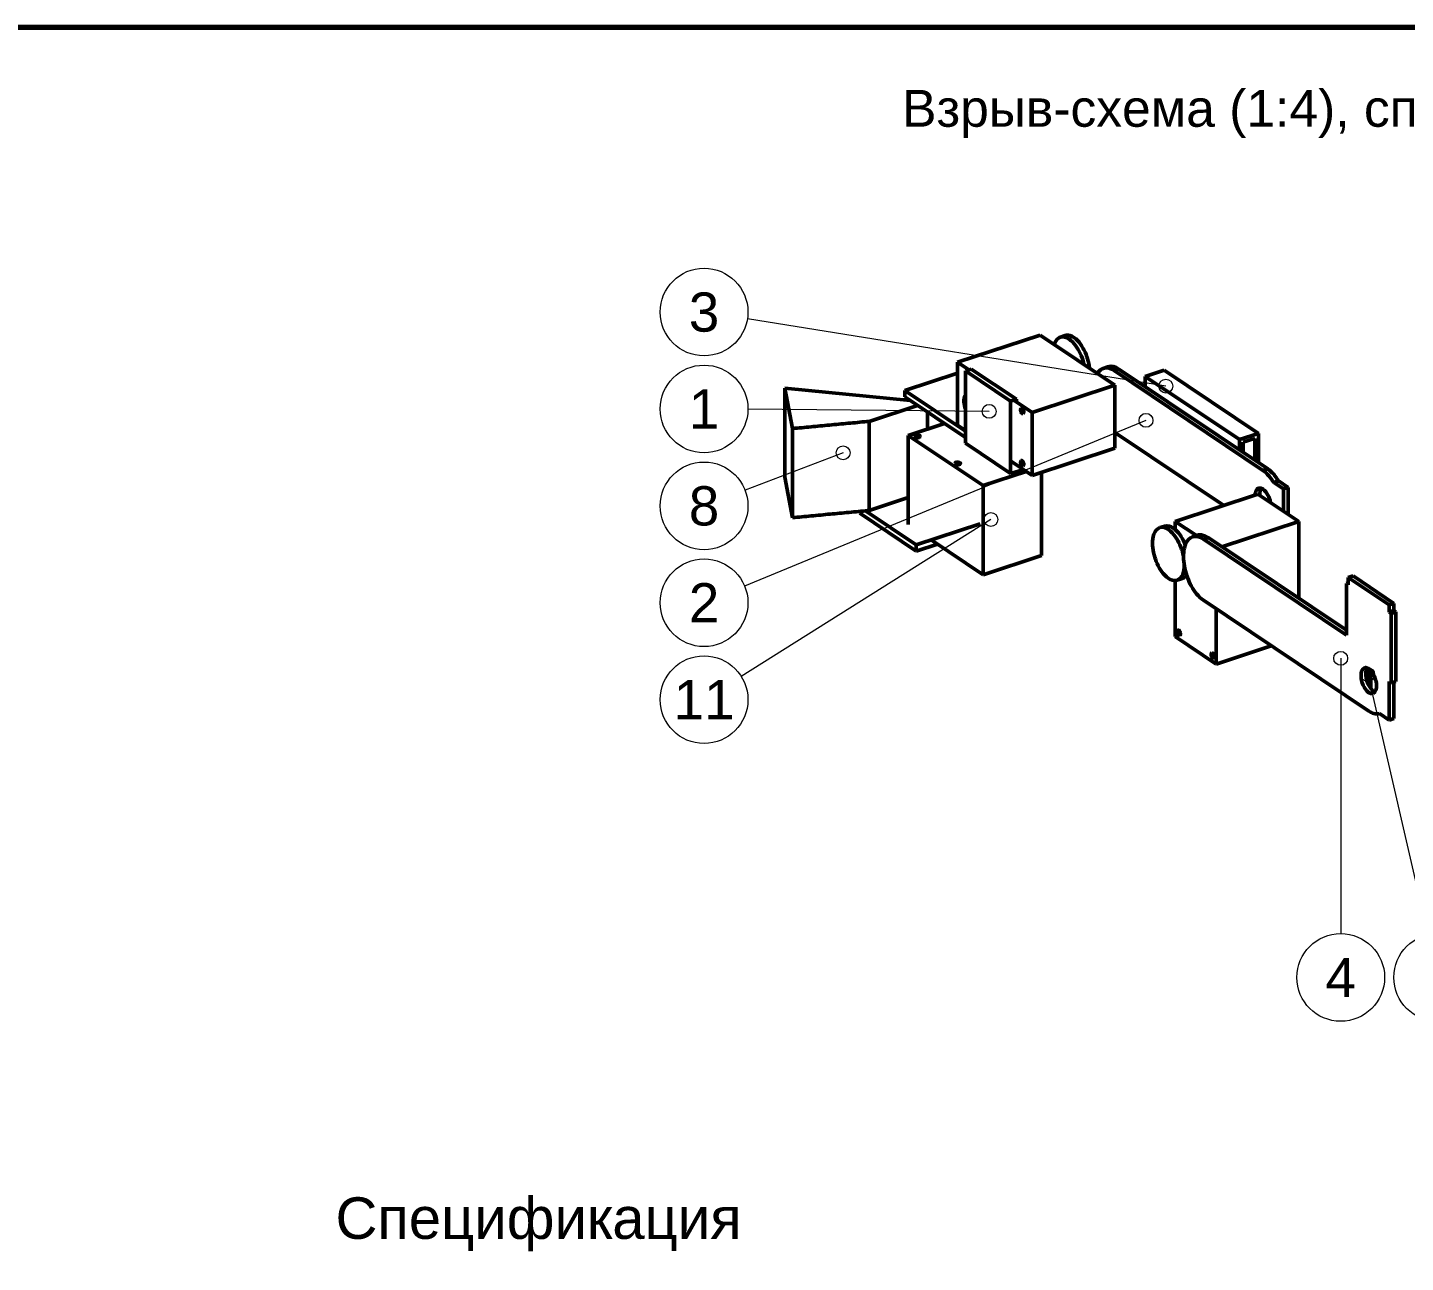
# Model space of a CAD drawing. Header units: millimetres. Extents: x 40 to 830, y 10 to 593.
# Drawn here: x 446.6 to 685.4, y 359.9 to 574 of the extents above; entities that cross this region are included whole.
import ezdxf
from ezdxf.enums import TextEntityAlignment as Align

# ---------------------------------------------------------------- set-up
doc = ezdxf.new("R2010")
doc.units = ezdxf.units.MM
doc.header["$LTSCALE"] = 2
for name, color, linetype, lineweight in [('КОНТУР', 7, 'Continuous', 50), ('РАЗМЕРЫ', 5, 'Continuous', 18), ('РАМКА', 7, 'Continuous', 70), ('ТЕКСТ', 7, 'Continuous', 25)]:
    doc.layers.add(name, color=color, linetype=linetype, lineweight=lineweight)
doc.styles.add('GOST', font='arial.ttf')

msp = doc.modelspace()

# ---------------------------------------------------------------- linework, layer by layer
at = {"layer": 'КОНТУР'}
for p, q in [((607.8, 515.97), (622.13, 520.68)), ((622.13, 520.68), (635.1, 511.99)), ((625.66, 520.33), (626.47, 520.6)), ((607.8, 505.06), (607.8, 515.97)), ((607.8, 515.97), (609.76, 514.65)), ((598.7, 511.07), (607.8, 514.07)), ((609.18, 514.46), (610.2, 514.8)), ((609.18, 514.46), (617.01, 509.21)), ((609.18, 501.92), (609.18, 514.46)), ((610.2, 514.8), (618.03, 509.55)), ((633.07, 514.92), (633.89, 515.19)), ((635.76, 514.79), (634.95, 514.52)), ((634.95, 514.52), (660.76, 497.22)), ((635.76, 514.79), (661.58, 497.48)), ((640.34, 513.53), (643.61, 514.61)), ((640.34, 511.73), (640.34, 513.53)), ((640.34, 513.53), (656.68, 502.57)), ((643.61, 514.61), (659.96, 503.65)), ((577.88, 511.5), (579.19, 504.48)), ((577.88, 511.5), (599.61, 509.36)), ((577.88, 496.04), (577.88, 511.5)), ((620.77, 507.27), (635.1, 511.99)), ((635.1, 501.07), (635.1, 511.99)), ((598.7, 509.97), (598.7, 511.07)), ((598.7, 511.07), (609.18, 504.05)), ((598.7, 509.97), (609.18, 502.94)), ((617.01, 509.21), (618.03, 509.55)), ((617.01, 496.67), (617.01, 509.21)), ((617.59, 509.41), (620.77, 507.27)), ((618.03, 509.11), (618.03, 509.55)), ((600.9, 508.49), (592.5, 505.73)), ((602.63, 504.4), (602.63, 507.34)), ((620.77, 496.36), (620.77, 507.27)), ((579.19, 504.48), (579.19, 489.03)), ((592.5, 505.73), (592.5, 490.28)), ((599.27, 503.29), (605.57, 505.36)), ((607.8, 505.06), (609.18, 504.13)), ((612.24, 494.6), (599.27, 503.29)), ((599.27, 487.84), (599.27, 503.29)), ((617.01, 496.67), (609.18, 501.92)), ((654, 491.15), (635.1, 503.82)), ((656.68, 502.57), (659.96, 503.65)), ((656.68, 500.77), (656.68, 502.57)), ((659.34, 502.78), (657.3, 502.11)), ((657.3, 500.35), (657.3, 502.11)), ((659.34, 498.98), (659.34, 502.78)), ((659.96, 498.57), (659.96, 503.65)), ((620.77, 496.36), (635.1, 501.07)), ((612.24, 494.6), (619.73, 497.06)), ((617.01, 498.88), (620.77, 496.36)), ((619.22, 497.4), (617.01, 496.67)), ((618.03, 498.11), (618.03, 498.19)), ((618.03, 498.11), (618.11, 498.14)), ((622.37, 482.47), (622.37, 496.89)), ((661.58, 497.48), (660.76, 497.22)), ((579.19, 489.03), (577.88, 496.04)), ((612.24, 479.15), (612.24, 494.6)), ((662.61, 495.14), (663.43, 495.41)), ((664.3, 494.01), (662.61, 495.14)), ((665.12, 494.27), (663.43, 495.41)), ((599.27, 492.51), (592.5, 490.28)), ((659.89, 493.09), (645.55, 488.38)), ((666.98, 488.34), (659.89, 493.09)), ((665.12, 494.27), (664.3, 494.01)), ((664.3, 490.13), (664.3, 494.01)), ((665.12, 489.58), (665.12, 494.27)), ((590.87, 489.79), (590.87, 490.13)), ((590.87, 489.79), (600.65, 483.23)), ((591.87, 490.22), (600.65, 484.33)), ((600.65, 484.33), (611.75, 487.98)), ((643.69, 487.57), (642.87, 487.3)), ((649.21, 485.92), (645.55, 488.38)), ((645.55, 488.38), (645.55, 486.96)), ((666.98, 488.34), (653.65, 483.95)), ((666.98, 488.34), (666.98, 475.02)), ((612.24, 479.15), (603.24, 485.18)), ((648.54, 485.7), (649.36, 485.97)), ((651.24, 485.57), (650.42, 485.3)), ((650.42, 485.3), (675.21, 468.68)), ((651.24, 485.57), (675.21, 469.5)), ((600.65, 483.23), (604.34, 484.44)), ((600.65, 483.23), (600.65, 484.33)), ((612.24, 479.15), (622.37, 482.47)), ((645.55, 478.12), (645.55, 468.41)), ((646.68, 478.45), (645.87, 478.18)), ((675.21, 477.64), (675.55, 477.75)), ((676.37, 478.92), (675.55, 478.65)), ((675.55, 478.65), (675.55, 477.41)), ((682.64, 473.9), (675.55, 478.65)), ((683.46, 474.17), (676.37, 478.92)), ((675.21, 468.68), (675.21, 477.64)), ((675.21, 477.64), (675.55, 477.41)), ((679.1, 455.48), (650.42, 474.71)), ((652.64, 473.21), (652.64, 463.66)), ((683.46, 474.17), (682.64, 473.9)), ((682.64, 472.66), (682.64, 473.9)), ((682.64, 472.66), (683.46, 472.93)), ((683.46, 472.93), (683.46, 474.17)), ((683.46, 472.93), (683.8, 472.7)), ((682.64, 472.66), (682.98, 472.43)), ((682.98, 472.43), (683.8, 472.7)), ((682.98, 460.38), (682.98, 472.43)), ((683.8, 460.65), (683.8, 472.7)), ((652.64, 463.66), (645.55, 468.41)), ((662.2, 466.8), (652.64, 463.66)), ((678.83, 460.54), (678.83, 462.99)), ((679.45, 459.58), (679.45, 462.54)), ((679.35, 459.54), (679.45, 459.58)), ((682.64, 460.61), (682.98, 460.38)), ((682.64, 453.93), (682.64, 460.61)), ((682.98, 460.38), (683.8, 460.65)), ((683.46, 454.2), (683.46, 460.53)), ((680.95, 455.07), (682.64, 453.93)), ((683.46, 454.2), (682.64, 453.93))]:
    msp.add_line(p, q, dxfattribs=at)
for points in [[(626.47, 520.6), (626.67, 520.65), (626.86, 520.66), (627.06, 520.65), (627.26, 520.61), (627.45, 520.55), (627.63, 520.47), (627.8, 520.38), (627.97, 520.28)], [(624.59, 519.03), (624.66, 519.24), (624.75, 519.44), (624.85, 519.63), (624.97, 519.81), (625.11, 519.98), (625.27, 520.12), (625.46, 520.24), (625.66, 520.33)], [(625.66, 520.33), (625.85, 520.38), (626.05, 520.39), (626.24, 520.38), (626.44, 520.34), (626.63, 520.28), (626.81, 520.2), (626.99, 520.11), (627.15, 520.01)], [(627.15, 520.01), (627.47, 519.76), (627.77, 519.49), (628.03, 519.19), (628.28, 518.88), (628.51, 518.55), (628.72, 518.21), (628.91, 517.85), (629.09, 517.49), (629.24, 517.13), (629.39, 516.75), (629.51, 516.37), (629.62, 515.99), (629.72, 515.6)], [(627.97, 520.28), (628.3, 520.03), (628.6, 519.75), (628.87, 519.44), (629.12, 519.12), (629.35, 518.78), (629.56, 518.43), (629.76, 518.07), (629.93, 517.7), (630.09, 517.32), (630.23, 516.94), (630.36, 516.55), (630.47, 516.16), (630.56, 515.76), (630.63, 515.35), (630.69, 514.95)], [(632.05, 514.03), (632.14, 514.18), (632.24, 514.32), (632.36, 514.45), (632.48, 514.57), (632.61, 514.68), (632.76, 514.78), (632.91, 514.86), (633.07, 514.92)], [(633.07, 514.92), (633.31, 514.98), (633.56, 515), (633.81, 514.99), (634.05, 514.94), (634.29, 514.86), (634.52, 514.77), (634.73, 514.65), (634.95, 514.52)], [(633.89, 515.19), (634.13, 515.25), (634.38, 515.27), (634.63, 515.26), (634.87, 515.21), (635.11, 515.13), (635.33, 515.04), (635.55, 514.92), (635.76, 514.79)], [(609.18, 507.9), (609.08, 508.19), (609, 508.49), (608.95, 508.8), (608.92, 509.11), (608.92, 509.41), (608.95, 509.72), (609.03, 510.02), (609.18, 510.29)], [(619.17, 507.04), (619.03, 507.07), (618.92, 507.17), (618.83, 507.3), (618.78, 507.44), (618.74, 507.58), (618.73, 507.74), (618.76, 507.88), (618.86, 507.99)], [(618.86, 507.99), (618.88, 508), (618.9, 508), (618.92, 508), (618.94, 507.99), (618.96, 507.99), (618.98, 507.98), (619, 507.97), (619.02, 507.96)], [(619.02, 507.96), (619.11, 507.87), (619.18, 507.76), (619.24, 507.64), (619.28, 507.52), (619.3, 507.39), (619.3, 507.26), (619.26, 507.13), (619.17, 507.04)], [(579.19, 504.48), (579.59, 504.52), (580, 504.56), (580.4, 504.59), (580.8, 504.63), (581.21, 504.67), (581.61, 504.71), (582.01, 504.75), (582.42, 504.78), (582.82, 504.82), (583.22, 504.86), (583.63, 504.9), (584.03, 504.94), (584.43, 504.97), (584.84, 505.01), (585.24, 505.05), (585.64, 505.09), (586.05, 505.13), (586.45, 505.16), (586.85, 505.2), (587.26, 505.24), (587.66, 505.28), (588.07, 505.31), (588.47, 505.35), (588.87, 505.39), (589.28, 505.43), (589.68, 505.47), (590.08, 505.5), (590.49, 505.54), (590.89, 505.58), (591.29, 505.62), (591.7, 505.66), (592.1, 505.69), (592.5, 505.73)], [(601.22, 503.26), (601.11, 503.31), (600.99, 503.34), (600.86, 503.36), (600.73, 503.35), (600.6, 503.34), (600.48, 503.3), (600.37, 503.23), (600.32, 503.12)], [(600.32, 503.12), (600.39, 503), (600.52, 502.93), (600.67, 502.9), (600.82, 502.89), (600.96, 502.9), (601.11, 502.93), (601.24, 503), (601.32, 503.12)], [(601.32, 503.12), (601.31, 503.14), (601.31, 503.16), (601.3, 503.18), (601.29, 503.2), (601.27, 503.22), (601.26, 503.23), (601.24, 503.25), (601.22, 503.26)], [(608.24, 498.56), (608.12, 498.61), (608, 498.64), (607.87, 498.66), (607.74, 498.65), (607.62, 498.64), (607.49, 498.6), (607.39, 498.53), (607.33, 498.42)], [(607.33, 498.42), (607.4, 498.3), (607.53, 498.23), (607.68, 498.2), (607.83, 498.19), (607.98, 498.2), (608.12, 498.23), (608.25, 498.3), (608.33, 498.42)], [(608.33, 498.42), (608.33, 498.44), (608.32, 498.46), (608.31, 498.48), (608.3, 498.5), (608.29, 498.52), (608.27, 498.53), (608.25, 498.54), (608.24, 498.56)], [(619.17, 497.99), (619.03, 498.02), (618.92, 498.12), (618.83, 498.25), (618.78, 498.39), (618.74, 498.53), (618.73, 498.69), (618.76, 498.83), (618.86, 498.94)], [(618.86, 498.94), (618.88, 498.95), (618.9, 498.95), (618.92, 498.95), (618.94, 498.94), (618.96, 498.94), (618.98, 498.93), (619, 498.92), (619.02, 498.91)], [(619.02, 498.91), (619.11, 498.82), (619.18, 498.71), (619.24, 498.59), (619.28, 498.47), (619.3, 498.34), (619.3, 498.21), (619.26, 498.08), (619.17, 497.99)], [(660.76, 497.22), (661.04, 497.01), (661.3, 496.78), (661.56, 496.54), (661.79, 496.28), (662.01, 496.01), (662.22, 495.73), (662.42, 495.44), (662.61, 495.14)], [(661.58, 497.48), (661.86, 497.28), (662.12, 497.05), (662.37, 496.8), (662.61, 496.55), (662.83, 496.27), (663.04, 495.99), (663.24, 495.71), (663.43, 495.41)], [(659.41, 492.93), (659.42, 493.11), (659.45, 493.29), (659.49, 493.47), (659.54, 493.64), (659.62, 493.8), (659.73, 493.95), (659.86, 494.07), (660.02, 494.15)], [(660.02, 494.15), (660.12, 494.17), (660.21, 494.18), (660.31, 494.17), (660.41, 494.16), (660.5, 494.13), (660.59, 494.09), (660.67, 494.04), (660.76, 493.99)], [(660.24, 492.86), (660.23, 493.02), (660.23, 493.19), (660.24, 493.35), (660.26, 493.52), (660.29, 493.68), (660.34, 493.84), (660.4, 493.99), (660.48, 494.13)], [(660.76, 493.99), (661.02, 493.77), (661.25, 493.52), (661.45, 493.24), (661.62, 492.94), (661.76, 492.63), (661.88, 492.31), (661.98, 491.98), (662.05, 491.64)], [(579.19, 489.03), (579.6, 489.07), (580.01, 489.11), (580.42, 489.14), (580.83, 489.18), (581.23, 489.22), (581.64, 489.26), (582.05, 489.3), (582.46, 489.34), (582.87, 489.37), (583.28, 489.41), (583.69, 489.45), (584.1, 489.49), (584.51, 489.53), (584.91, 489.57), (585.32, 489.61), (585.73, 489.64), (586.14, 489.68), (586.55, 489.72), (586.96, 489.76), (587.37, 489.8), (587.78, 489.84), (588.19, 489.87), (588.59, 489.91), (589, 489.95), (589.41, 489.99), (589.82, 490.03), (590.23, 490.07), (590.64, 490.11), (591.05, 490.14), (591.46, 490.18), (591.87, 490.22)], [(591.87, 490.22), (591.95, 490.23), (592.03, 490.24), (592.1, 490.24), (592.18, 490.25), (592.26, 490.26), (592.34, 490.27), (592.42, 490.27), (592.5, 490.28)], [(642.87, 487.3), (642.52, 487.12), (642.23, 486.85), (642.01, 486.51), (641.85, 486.15), (641.74, 485.77), (641.67, 485.38), (641.63, 484.98), (641.61, 484.59)], [(646.98, 482.34), (646.89, 482.74), (646.79, 483.14), (646.66, 483.54), (646.52, 483.93), (646.37, 484.31), (646.19, 484.69), (646, 485.05), (645.79, 485.41), (645.56, 485.75), (645.31, 486.08), (645.04, 486.4), (644.75, 486.68), (644.42, 486.94), (644.07, 487.15), (643.68, 487.3), (643.27, 487.36), (642.87, 487.3)], [(647.29, 484.32), (647.14, 484.69), (646.96, 485.06), (646.77, 485.41), (646.56, 485.76), (646.34, 486.09), (646.09, 486.41), (645.82, 486.71), (645.53, 486.99), (645.21, 487.23), (644.86, 487.44), (644.48, 487.58), (644.08, 487.63), (643.69, 487.57)], [(650.42, 474.71), (650.09, 474.95), (649.79, 475.22), (649.5, 475.51), (649.24, 475.82), (648.99, 476.14), (648.76, 476.47), (648.54, 476.82), (648.34, 477.17), (648.16, 477.53), (647.98, 477.9), (647.82, 478.27), (647.67, 478.65), (647.54, 479.03), (647.42, 479.42), (647.31, 479.81), (647.22, 480.21), (647.14, 480.61), (647.07, 481.01), (647.02, 481.41), (646.99, 481.82), (646.98, 482.22), (646.98, 482.63), (647.01, 483.03), (647.06, 483.44), (647.14, 483.83), (647.26, 484.22), (647.41, 484.6), (647.61, 484.95), (647.87, 485.27), (648.18, 485.53), (648.54, 485.7)], [(648.54, 485.7), (648.79, 485.76), (649.03, 485.78), (649.28, 485.77), (649.52, 485.72), (649.76, 485.65), (649.99, 485.55), (650.21, 485.43), (650.42, 485.3)], [(649.36, 485.97), (649.6, 486.03), (649.85, 486.05), (650.1, 486.04), (650.34, 485.99), (650.58, 485.91), (650.81, 485.82), (651.03, 485.7), (651.24, 485.57)], [(641.61, 484.59), (641.63, 484.18), (641.66, 483.78), (641.71, 483.38), (641.79, 482.98), (641.88, 482.59), (641.99, 482.2), (642.11, 481.82), (642.25, 481.44), (642.41, 481.07), (642.59, 480.7), (642.78, 480.34), (642.99, 480), (643.21, 479.67), (643.46, 479.35), (643.73, 479.04), (644.02, 478.77), (644.34, 478.52), (644.69, 478.31), (645.07, 478.17), (645.47, 478.12), (645.87, 478.18)], [(645.87, 478.18), (646.2, 478.35), (646.48, 478.6), (646.69, 478.91), (646.85, 479.25), (646.97, 479.61), (647.05, 479.97), (647.09, 480.34), (647.12, 480.72)], [(646.68, 478.45), (646.81, 478.5), (646.93, 478.56), (647.05, 478.64), (647.16, 478.73), (647.25, 478.83), (647.34, 478.93), (647.42, 479.04), (647.5, 479.16)], [(646, 469.52), (645.97, 469.51), (645.94, 469.48), (645.91, 469.44), (645.9, 469.4), (645.89, 469.37), (645.88, 469.32), (645.87, 469.28), (645.87, 469.24)], [(645.87, 469.24), (645.88, 469.13), (645.9, 469.02), (645.94, 468.92), (645.98, 468.82), (646.04, 468.72), (646.12, 468.64), (646.21, 468.58), (646.32, 468.57)], [(646.32, 468.57), (646.42, 468.68), (646.45, 468.83), (646.44, 468.98), (646.4, 469.13), (646.34, 469.27), (646.26, 469.4), (646.15, 469.5), (646, 469.52)], [(651.88, 465.58), (651.85, 465.56), (651.82, 465.54), (651.79, 465.5), (651.78, 465.46), (651.76, 465.42), (651.76, 465.38), (651.75, 465.34), (651.75, 465.3)], [(651.75, 465.3), (651.76, 465.19), (651.78, 465.08), (651.82, 464.98), (651.86, 464.88), (651.92, 464.78), (651.99, 464.7), (652.09, 464.64), (652.19, 464.63)], [(652.19, 464.63), (652.3, 464.74), (652.32, 464.89), (652.32, 465.04), (652.28, 465.19), (652.22, 465.33), (652.14, 465.45), (652.03, 465.56), (651.88, 465.58)], [(679.83, 458.54), (679.43, 458.54), (679.07, 458.72), (678.76, 458.99), (678.5, 459.31), (678.29, 459.66), (678.11, 460.02), (677.97, 460.4), (677.86, 460.8), (677.78, 461.2), (677.75, 461.6), (677.77, 462.01), (677.85, 462.41), (678.04, 462.77), (678.36, 463.01)], [(678.36, 463.01), (678.46, 463.03), (678.55, 463.04), (678.65, 463.03), (678.75, 463.01), (678.84, 462.98), (678.93, 462.95), (679.01, 462.9), (679.1, 462.85)], [(680.19, 458.83), (679.82, 459.04), (679.5, 459.35), (679.25, 459.69), (679.03, 460.07), (678.86, 460.47), (678.72, 460.88), (678.63, 461.3), (678.58, 461.73), (678.58, 462.17), (678.65, 462.6), (678.82, 462.99)], [(679.1, 462.85), (679.41, 462.58), (679.67, 462.27), (679.89, 461.92), (680.07, 461.55), (680.22, 461.17), (680.33, 460.77), (680.41, 460.37), (680.44, 459.96), (680.43, 459.55), (680.34, 459.15), (680.16, 458.78), (679.83, 458.54)], [(680.95, 455.07), (680.71, 455.01), (680.47, 455), (680.22, 455.01), (679.98, 455.06), (679.75, 455.14), (679.52, 455.23), (679.31, 455.35), (679.1, 455.48)]]:
    msp.add_lwpolyline(points, dxfattribs=at)
at = {"layer": 'РАЗМЕРЫ'}
for p, q in [((643.91, 511.84), (571.39, 523.48)), ((613.29, 507.46), (571.48, 507.82)), ((640.48, 505.9), (570.91, 477.18)), ((587.98, 500.27), (570.98, 493.79)), ((613.6, 488.71), (570.32, 461.52)), ((674.23, 464.65), (674.23, 416.92)), ((678.91, 461.84), (689.32, 416.72))]:
    msp.add_line(p, q, dxfattribs=at)
for centre, radius in [((563.88, 524.68), 7.6), ((563.88, 507.88), 7.6), ((643.91, 511.84), 1.2), ((613.29, 507.46), 1.2), ((640.48, 505.9), 1.2), ((587.98, 500.27), 1.2), ((563.88, 491.08), 7.6), ((613.6, 488.71), 1.2), ((563.88, 474.28), 7.6), ((674.23, 464.65), 1.2), ((563.88, 457.48), 7.6), ((678.91, 461.84), 1.2), ((674.23, 409.32), 7.6), ((691.03, 409.32), 7.6)]:
    msp.add_circle(centre, radius, dxfattribs=at)
at = {"layer": 'РАМКА', "lineweight": 70}
msp.add_lwpolyline([(40, 10), (830, 10), (830, 574), (40, 574), (40, 10)], dxfattribs=at)

# ---------------------------------------------------------------- texts
at = {"layer": 'ТЕКСТ', "style": 'GOST'}
for s, height, p in [('Взрыв-схема (1:4), справочно', 6.4, (660, 560)), ('3', 6.8, (563.88, 524.68)), ('1', 6.8, (563.88, 507.88)), ('8', 6.8, (563.88, 491.08)), ('2', 6.8, (563.88, 474.28)), ('11', 6.8, (563.88, 457.48)), ('4', 6.8, (674.23, 409.32))]:
    msp.add_text(s, height=height, dxfattribs=at).set_placement(p, align=Align.MIDDLE_CENTER)
msp.add_text('Спецификация', height=7.2, dxfattribs=at).set_placement((500, 364))

doc.saveas('drawing.dxf')
